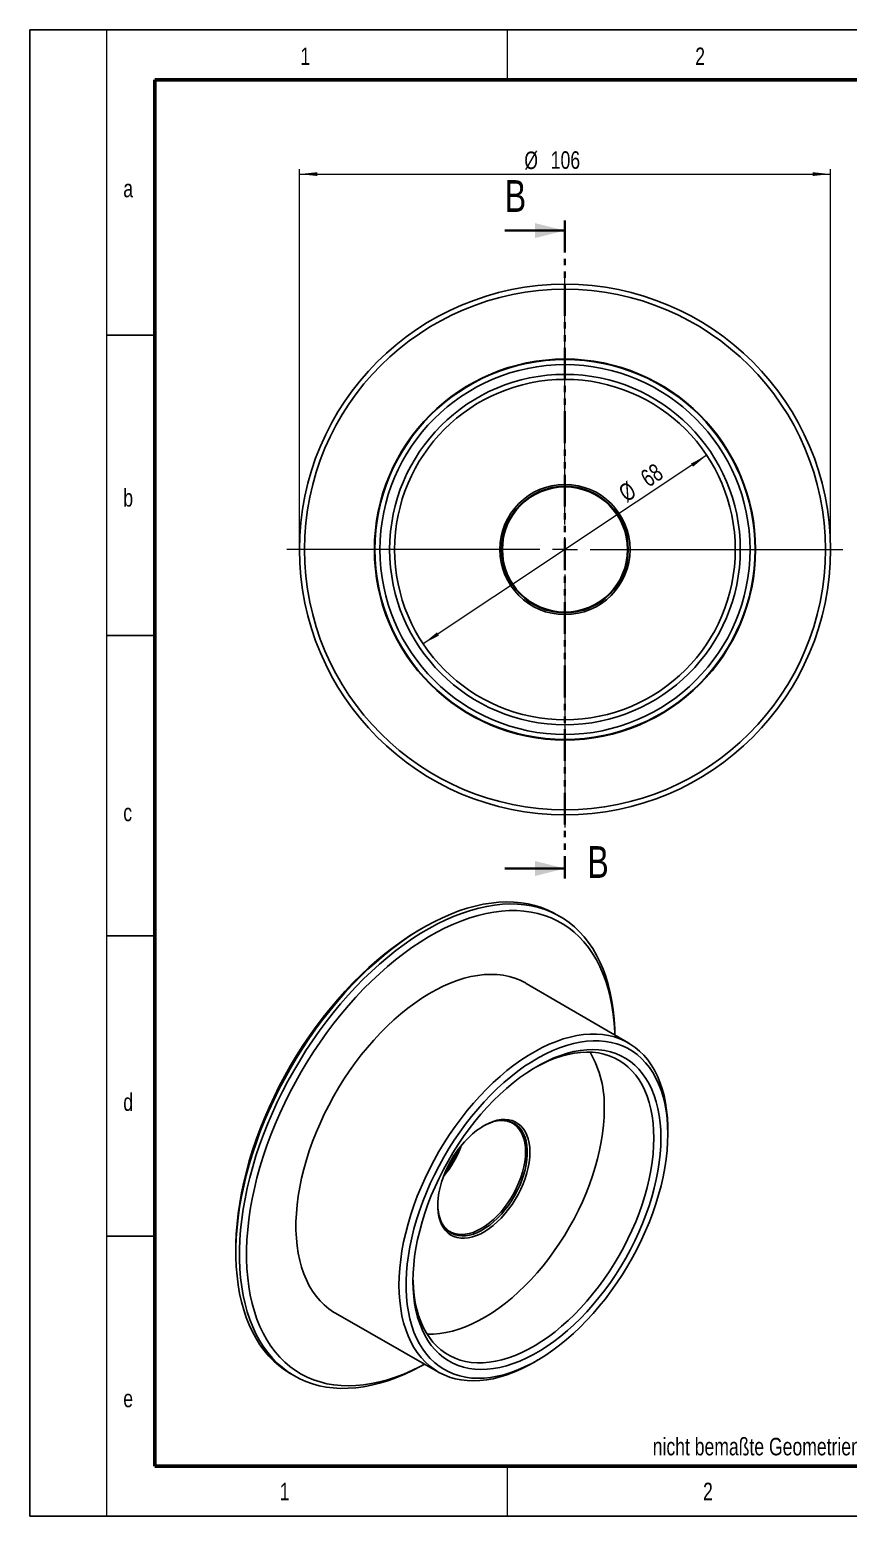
# Model space of a CAD drawing. Header units: millimetres. Extents: x 0 to 420, y 0 to 297.
# Drawn here: x 0 to 163.4, y 0 to 297 of the extents above; entities that cross this region are included whole.
import ezdxf

# ---------------------------------------------------------------- set-up
doc = ezdxf.new("R2010")
doc.units = ezdxf.units.MM
doc.linetypes.add('PHANTOM', pattern=[12.7, 6.35, -1.27, 1.27, -1.27, 1.27, -1.27])
doc.styles.add('SLDTEXTSTYLE2', font='TXT', dxfattribs={"width": 0.75})
doc.dimstyles.new('SLDDIMSTYLE0', dxfattribs={"dimtxt": 3.5, "dimasz": 3.556, "dimexe": 0, "dimexo": 0.0625, "dimgap": 0.875, "dimtad": 1, "dimrnd": 1e-09, "dimzin": 12, "dimdsep": 46, "dimtxsty": 'SLDTEXTSTYLE2', "dimsah": 1, "dimcen": 0, "dimadec": 0, "dimazin": 3, "dimtfac": 1, "dimtdec": 3, "dimtmove": 0, "dimatfit": 3, "dimfxl": 1, "dimfrac": 2, "dimtolj": 1, "dimtzin": 12, "dimarcsym": 0})
doc.dimstyles.new('SLDDIMSTYLE1', dxfattribs={"dimtxt": 3.5, "dimasz": 3.556, "dimexe": 0, "dimexo": 0.0625, "dimgap": 0.875, "dimtad": 1, "dimrnd": 1e-09, "dimzin": 12, "dimdsep": 46, "dimtxsty": 'SLDTEXTSTYLE2', "dimsah": 1, "dimcen": 0.09, "dimadec": 0, "dimazin": 3, "dimtfac": 1, "dimtdec": 3, "dimtofl": 0, "dimtmove": 0, "dimatfit": 3, "dimfxl": 1, "dimfrac": 2, "dimtolj": 1, "dimtzin": 12, "dimarcsym": 0})

# ---------------------------------------------------------------- blocks, each defined once
blk = doc.blocks.new('_D')
at = {"color": 7, "linetype": 'Continuous', "lineweight": 0}
blk.add_line((135.17, 211.97), (78.54, 174.32), dxfattribs=at)
at = {"color": 7, "linetype": 'Continuous', "lineweight": 18}
for points in [[(135.17, 211.97), (132, 210.32), (132.42, 209.69)], [(78.54, 174.32), (81.71, 175.97), (81.29, 176.61)]]:
    blk.add_solid(points, dxfattribs=at)
at = {"color": 7, "linetype": 'Continuous', "lineweight": 18, "char_height": 3.5, "attachment_point": 1, "rotation": 33.6196, "style": 'SLDTEXTSTYLE2'}
for s, insert in [('68', (121.58, 208.39)), ('%%c', (117.21, 205.42))]:
    blk.add_mtext(s, dxfattribs=dict(at, insert=insert))
blk = doc.blocks.new('_D_1')
at = {"color": 7, "linetype": 'Continuous', "lineweight": 0}
for p, q in [((53.86, 194.15), (53.86, 269.15)), ((53.86, 268.15), (159.86, 268.15)), ((159.86, 194.15), (159.86, 269.15))]:
    blk.add_line(p, q, dxfattribs=at)
at = {"color": 7, "linetype": 'Continuous', "lineweight": 18}
for points in [[(53.86, 268.15), (57.41, 267.77), (57.41, 268.53)], [(159.86, 268.15), (156.3, 268.53), (156.3, 267.77)]]:
    blk.add_solid(points, dxfattribs=at)
at = {"color": 7, "linetype": 'Continuous', "lineweight": 18, "char_height": 3.5, "attachment_point": 1, "style": 'SLDTEXTSTYLE2'}
for s, insert in [('%%c', (98.74, 272.66)), ('106', (104.02, 272.71))]:
    blk.add_mtext(s, dxfattribs=dict(at, insert=insert))
blk = doc.blocks.new('SW_CENTERMARKSYMBOL_0')
at = {"color": 0, "linetype": 'Continuous', "lineweight": 18}
for p, q in [((0, 5), (0, 55.5)), ((-5, 0), (-55.5, 0)), ((0, 0), (-2.5, 0)), ((0, 0), (0, 2.5)), ((0, 0), (0, -2.5)), ((0, 0), (2.5, 0)), ((5, 0), (55.5, 0)), ((0, -5), (0, -55.5))]:
    blk.add_line(p, q, dxfattribs=at)

msp = doc.modelspace()

# ---------------------------------------------------------------- linework, layer by layer
at = {"color": 7, "linetype": 'Continuous', "lineweight": 25}
for p, q in [((0.00398, 0.02368), (0.00398, 296.99171)), ((0.00398, 296.99171), (419.97522, 296.99171)), ((15.33844, 235.99171), (25.00398, 235.99171)), ((15.33844, 175.99171), (25.00398, 175.99171)), ((105.83745, 119.85836), (105.13034, 120.26656)), ((15.33844, 115.99171), (25.00398, 115.99171)), ((78.62641, 117.63912), (77.91942, 117.23085)), ((119.57244, 94.54999), (99.11707, 106.47551)), ((96.40281, 78.54076), (96.27015, 78.61415)), ((127.38105, 76.17074), (127.38598, 76.98421)), ((83.90382, 56.88953), (84.05406, 56.80688)), ((15.33844, 55.99171), (25.00398, 55.99171)), ((41.15584, 53.54756), (41.15584, 52.73115)), ((61.07028, 40.56939), (81.62687, 28.81921)), ((100.74586, 30.83717), (101.44784, 31.24824)), ((52.13465, 28.46538), (52.84176, 28.05718)), ((0.00398, 0.02368), (419.97522, 0.02368))]:
    msp.add_line(p, q, dxfattribs=at)
at = {"color": 7, "linetype": 'Continuous', "lineweight": 18}
for p, q in [((15.33844, 296.99171), (15.33844, 0.02368)), ((95.30026, 296.99171), (95.30026, 286.99171)), ((95.30026, 10.02368), (95.30026, 0.02368))]:
    msp.add_line(p, q, dxfattribs=at)
at = {"color": 7, "linetype": 'Continuous', "lineweight": 50}
for p, q in [((25.00398, 10.02368), (25.00398, 286.99171)), ((25.00398, 286.99171), (409.97522, 286.99171)), ((25.00398, 10.02368), (409.97522, 10.02368))]:
    msp.add_line(p, q, dxfattribs=at)
at = {"color": 7, "linetype": 'PHANTOM', "lineweight": 35}
msp.add_line((106.85511, 258.86626), (106.85511, 127.42626), dxfattribs=at)
at = {"color": 7, "linetype": 'Continuous', "lineweight": 35}
for p, q in [((94.85511, 256.86626), (106.85511, 256.86626)), ((94.85511, 129.42626), (106.85511, 129.42626))]:
    msp.add_line(p, q, dxfattribs=at)
at = {"color": 7, "linetype": 'Continuous', "lineweight": 25, "flags": 128}
for points in [[(105.13034, 120.26656), (104.68599, 120.51462), (103.46007, 121.11625), (102.18486, 121.62506), (100.86289, 122.04005), (99.49679, 122.36038), (98.08926, 122.58543), (96.6431, 122.71473), (95.16118, 122.74805), (93.64644, 122.68531), (92.1019, 122.52663), (90.53062, 122.27234), (88.93571, 121.92293), (87.32034, 121.4791), (85.68773, 120.94174), (84.04111, 120.3119), (82.38375, 119.59084), (80.71894, 118.77999), (79.04999, 117.88096), (77.38022, 116.89554), (75.71292, 115.82568), (74.05143, 114.6735), (72.39903, 113.4413), (70.75901, 112.13151), (69.13461, 110.74675), (67.52908, 109.28975), (65.94559, 107.76342), (64.38729, 106.17078), (62.85727, 104.51499), (61.35857, 102.79935), (59.89417, 101.02725), (58.46697, 99.20222), (57.07981, 97.32788), (55.73543, 95.40795), (54.43652, 93.44625), (53.18565, 91.44666), (51.9853, 89.41316), (50.83785, 87.34979), (49.74559, 85.26064), (48.71068, 83.14985), (47.73518, 81.02163), (46.82102, 78.88019), (45.97002, 76.7298), (45.18387, 74.5747), (44.46413, 72.4192), (43.81223, 70.26755), (43.22946, 68.12405), (42.71697, 65.99294), (42.2758, 63.87845), (41.90681, 61.78478), (41.61073, 59.7161), (41.38816, 57.6765), (41.23953, 55.67003), (41.16514, 53.70068), (41.16514, 51.77237), (41.23953, 49.88891), (41.38816, 48.05404), (41.61073, 46.27142), (41.90681, 44.54457), (42.2758, 42.87694), (42.71697, 41.27182), (43.22946, 39.73241), (43.81223, 38.26176), (44.46413, 36.86279), (45.18387, 35.53828), (45.97002, 34.29086), (46.82102, 33.123), (47.73518, 32.03703), (48.71068, 31.0351), (49.74559, 30.11919), (50.83785, 29.29114), (51.9853, 28.55258), (52.13465, 28.46538)], [(78.85381, 30.4043), (78.08732, 29.98234), (76.42003, 29.12719), (74.75854, 28.36105), (73.10614, 27.68543), (71.46611, 27.10168), (69.84172, 26.61097), (68.23619, 26.21425), (66.6527, 25.91232), (65.09439, 25.70579), (63.56438, 25.59505), (62.06568, 25.58034), (60.60128, 25.66167), (59.17408, 25.83889), (57.78691, 26.11164), (56.44254, 26.47939), (55.14363, 26.94141), (53.89276, 27.49677), (52.69241, 28.14437), (51.54496, 28.88293), (50.4527, 29.71099), (49.41779, 30.62689), (48.44229, 31.62882), (47.52813, 32.7148), (46.67713, 33.88265), (45.89098, 35.13007), (45.17124, 36.45458), (44.51933, 37.85355), (43.93656, 39.3242), (43.42408, 40.86362), (42.98291, 42.46873), (42.61391, 44.13637), (42.31784, 45.86322), (42.09526, 47.64584), (41.94664, 49.4807), (41.87225, 51.36416), (41.87225, 53.29248), (41.94664, 55.26183), (42.09526, 57.26829), (42.31784, 59.30789), (42.61391, 61.37658), (42.98291, 63.47025), (43.42408, 65.58473), (43.93656, 67.71585), (44.51933, 69.85935), (45.17124, 72.01099), (45.89098, 74.1665), (46.67713, 76.32159), (47.52813, 78.47199), (48.44229, 80.61343), (49.41779, 82.74165), (50.4527, 84.85243), (51.54496, 86.94158), (52.69241, 89.00496), (53.89276, 91.03846), (55.14363, 93.03805), (56.44254, 94.99975), (57.78691, 96.91968), (59.17408, 98.79402), (60.60128, 100.61905), (62.06568, 102.39114), (63.56438, 104.10679), (65.09439, 105.76257), (66.6527, 107.35521), (68.23619, 108.88155), (69.84172, 110.33854), (71.46611, 111.72331), (73.10614, 113.03309), (74.75854, 114.2653), (76.42003, 115.41747), (78.08732, 116.48733), (79.7571, 117.47276), (81.42605, 118.37179), (83.09086, 119.18264), (84.74822, 119.9037), (86.39484, 120.53353), (88.02745, 121.0709), (89.64281, 121.51473), (91.23772, 121.86414), (92.80901, 122.11843), (94.35355, 122.2771), (95.86829, 122.33985), (97.3502, 122.30653), (98.79636, 122.17722), (100.20389, 121.95218), (101.57, 121.63185), (102.89197, 121.21686), (104.16718, 120.70805), (105.39309, 120.10642), (106.56728, 119.41316), (107.68742, 118.62966), (108.75126, 117.75746), (109.75672, 116.79831), (110.70178, 115.7541), (111.58458, 114.6269), (112.40336, 113.41896), (113.15649, 112.13268), (113.84249, 110.7706), (114.45998, 109.33543), (115.00774, 107.83003), (115.48469, 106.25737), (115.88987, 104.62059), (116.22249, 102.92293), (116.48188, 101.16776), (116.66753, 99.35857), (116.77906, 97.49894), (116.81304, 96.15873)], [(116.79616, 96.16857), (116.77871, 96.67315), (116.6661, 98.52289), (116.47869, 100.32161), (116.21685, 102.06564), (115.88112, 103.75141), (115.47218, 105.37548), (114.99086, 106.93453), (114.43816, 108.42537), (113.8152, 109.84497), (113.12325, 111.19042), (112.36373, 112.45897), (111.53818, 113.64803), (110.6483, 114.75517), (109.69591, 115.77813), (108.68294, 116.71482), (107.61147, 117.56333), (106.48368, 118.32192), (105.30189, 118.98904), (104.0685, 119.56333), (102.78604, 120.04362), (101.45712, 120.42892), (100.08446, 120.71845), (98.67087, 120.91162), (97.21922, 121.00803), (95.7325, 121.00748), (94.21373, 120.90998), (92.66601, 120.71573), (91.09252, 120.42512), (89.49646, 120.03874), (87.8811, 119.55739), (86.24973, 118.98205), (84.60569, 118.31389), (82.95233, 117.55428), (81.29304, 116.70477), (79.6312, 115.7671), (77.97021, 114.74318), (76.31346, 113.63511), (74.66434, 112.44514), (73.02622, 111.17571), (71.40244, 109.82941), (69.79631, 108.409), (68.21113, 106.91737), (66.65013, 105.35757), (65.1165, 103.73278), (63.61337, 102.04634), (62.14381, 100.30168), (60.71082, 98.50236), (59.31734, 96.65207), (57.96621, 94.75458), (56.66018, 92.81377), (55.40193, 90.83361), (54.19403, 88.81813), (53.03895, 86.77147), (51.93904, 84.69779), (50.89656, 82.60133), (49.91362, 80.48638), (48.99225, 78.35727), (48.13432, 76.21832), (47.34158, 74.07393), (46.61566, 71.92847), (45.95804, 69.78632), (45.37005, 67.65185), (44.85291, 65.52944), (44.40767, 63.42341), (44.03524, 61.33806), (43.73638, 59.27767), (43.51169, 57.24643), (43.36165, 55.24849), (43.28655, 53.28795), (43.28655, 51.3688), (43.36165, 49.49496), (43.51169, 47.67026), (43.73638, 45.89844), (44.03524, 44.1831), (44.40767, 42.52776), (44.85291, 40.93579), (45.37005, 39.41045), (45.95804, 37.95486), (46.61566, 36.57198), (47.34158, 35.26465), (48.13432, 34.03553), (48.99225, 32.88714), (49.91362, 31.82182), (50.89656, 30.84174), (51.93904, 29.94891), (53.03895, 29.14516), (54.19403, 28.43212), (55.40193, 27.81126), (56.66018, 27.28384), (57.96621, 26.85093), (59.31734, 26.51343), (60.71082, 26.27202), (62.14381, 26.12719), (63.61337, 26.07925), (65.1165, 26.12828), (66.65013, 26.27419), (68.21113, 26.51669), (69.79631, 26.85527), (71.40244, 27.28924), (73.02622, 27.81772), (74.66434, 28.43963), (76.31346, 29.1537), (77.97021, 29.95846), (78.83685, 30.41399)], [(41.15584, 53.54756), (41.16523, 54.51256), (41.24033, 56.47311), (41.39037, 58.47104), (41.61506, 60.50228), (41.91392, 62.56267), (42.28635, 64.64802), (42.73159, 66.75405), (43.24873, 68.87646), (43.83672, 71.01093), (44.49434, 73.15308), (45.22026, 75.29854), (46.013, 77.44294), (46.87093, 79.58188), (47.7923, 81.711), (48.77524, 83.82594), (49.81772, 85.9224), (50.91763, 87.99608), (52.07271, 90.04275), (53.28061, 92.05822), (54.53886, 94.03839), (55.84489, 95.9792), (57.19602, 97.87669), (58.5895, 99.72698), (60.02249, 101.52629), (61.49205, 103.27095), (62.99518, 104.9574), (64.52881, 106.58218), (66.08981, 108.14198), (67.67499, 109.63361), (69.28112, 111.05402), (70.9049, 112.40032), (72.54302, 113.66975), (74.19214, 114.85972), (75.84889, 115.9678), (77.50988, 116.99171), (77.91942, 117.23085)], [(99.11707, 106.47551), (98.94573, 106.57362), (97.90874, 107.09592), (96.82196, 107.52473), (95.68843, 107.85883), (94.5113, 108.09732), (93.29385, 108.23951), (92.03949, 108.28501), (90.75169, 108.2337), (89.43406, 108.08572), (88.09027, 107.84148), (86.72406, 107.50166), (85.33923, 107.06721), (83.93966, 106.53935), (82.52923, 105.91953), (81.11189, 105.20949), (79.69157, 104.41121), (78.27225, 103.52692), (76.85787, 102.55907), (75.45238, 101.51037), (74.05969, 100.38373), (72.6837, 99.18231), (71.32822, 97.90944), (69.99704, 96.56867), (68.69388, 95.16375), (67.42235, 93.69859), (66.18602, 92.17726), (64.98831, 90.60402), (63.83258, 88.98324), (62.72204, 87.31945), (61.65978, 85.61727), (60.64877, 83.88147), (59.69183, 82.11686), (58.79162, 80.32838), (57.95065, 78.521), (57.17127, 76.69977), (56.45564, 74.86976), (55.80577, 73.03606), (55.22346, 71.2038), (54.71034, 69.37808), (54.26784, 67.56398), (53.89718, 65.76657), (53.59941, 63.99085), (53.37536, 62.24177), (53.22564, 60.5242), (53.15067, 58.84294), (53.15067, 57.20268), (53.22564, 55.60797), (53.37536, 54.06327), (53.59941, 52.57288), (53.89718, 51.14096), (54.26784, 49.77149), (54.71034, 48.4683), (55.22346, 47.23501), (55.80577, 46.07507), (56.45564, 44.9917), (57.17127, 43.98793), (57.95065, 43.06655), (58.79162, 42.23014), (59.69183, 41.48101), (60.64877, 40.82127), (61.07028, 40.56939)], [(73.71898, 46.2208), (73.75638, 47.87772), (73.86846, 49.5732), (74.05491, 51.30252), (74.31522, 53.06084), (74.64866, 54.84328), (75.0543, 56.64485), (75.53101, 58.46056), (76.07746, 60.28532), (76.69212, 62.11406), (77.37329, 63.94167), (78.11907, 65.76307), (78.92737, 67.57318), (79.79594, 69.36695), (80.72237, 71.13939), (81.70407, 72.88555), (82.7383, 74.60056), (83.82219, 76.27965), (84.95271, 77.91814), (86.12671, 79.51146), (87.34091, 81.05516), (88.59194, 82.54495), (89.87631, 83.97668), (91.19044, 85.34635), (92.53066, 86.65014), (93.89323, 87.88443), (95.27437, 89.04577), (96.67023, 90.13092), (98.0769, 91.13686), (99.49047, 92.06079), (100.90701, 92.90013), (102.32256, 93.65255), (103.73317, 94.31594), (105.13492, 94.88845), (106.5239, 95.3685), (107.89624, 95.75473), (109.24811, 96.04609), (110.57574, 96.24174), (111.87544, 96.34116), (113.14358, 96.34405), (114.37663, 96.25042), (115.57115, 96.06053), (116.72381, 95.7749), (117.8314, 95.39432), (118.89083, 94.91987), (119.89915, 94.35286), (120.85354, 93.69487), (121.75136, 92.94774), (122.59009, 92.11355), (123.3674, 91.19463), (124.08112, 90.19353), (124.72926, 89.11304), (125.31002, 87.95618), (125.82178, 86.72618), (126.2631, 85.42645), (126.63277, 84.06063), (126.92975, 82.63252), (127.15321, 81.14609), (127.30253, 79.6055), (127.3773, 78.01504), (127.38598, 76.98421)], [(127.38169, 76.38322), (127.34403, 77.98061), (127.23117, 79.52991), (127.04342, 81.02666), (126.78133, 82.46655), (126.44566, 83.84541), (126.03737, 85.15928), (125.55764, 86.40437), (125.00786, 87.57709), (124.3896, 88.67405), (123.70465, 89.69209), (122.95499, 90.62829), (122.14278, 91.47993), (121.27036, 92.24457), (120.34024, 92.91999), (119.35511, 93.50426), (118.3178, 93.99568), (117.23131, 94.39284), (116.09878, 94.6946), (114.92345, 94.90008), (113.70874, 95.00869), (112.45813, 95.02013), (111.17523, 94.93435), (109.86374, 94.7516), (108.52745, 94.47241), (107.1702, 94.09759), (105.79591, 93.62821), (104.40855, 93.06564), (103.0121, 92.41148), (101.61061, 91.66763), (100.2081, 90.83624), (98.80862, 89.91969), (97.41621, 88.92064), (96.03489, 87.84196), (94.66863, 86.68676), (93.32137, 85.45837), (91.99701, 84.16034), (90.69935, 82.79641), (89.43214, 81.3705), (88.19903, 79.88674), (87.00358, 78.3494), (85.84923, 76.76291), (84.73932, 75.13185), (83.67704, 73.46091), (82.66546, 71.75492), (81.70748, 70.0188), (80.80589, 68.25755), (79.96327, 66.47625), (79.18205, 64.68003), (78.46449, 62.87408), (77.81265, 61.0636), (77.22842, 59.25381), (76.71347, 57.44994), (76.2693, 55.65717), (75.89719, 53.88068), (75.5982, 52.12559), (75.3732, 50.39697), (75.22284, 48.69979), (75.14755, 47.03895), (75.14755, 45.41924), (75.22284, 43.84533), (75.3732, 42.32175), (75.5982, 40.8529), (75.89719, 39.44302), (76.2693, 38.09617), (76.71347, 36.81623), (77.22842, 35.60689), (77.81265, 34.47164), (78.46449, 33.41376), (79.18205, 32.43628), (79.96327, 31.54204), (80.80589, 30.73361), (81.70748, 30.01332), (82.66546, 29.38325), (83.67704, 28.84521), (84.73932, 28.40076), (85.84923, 28.05117), (87.00358, 27.79746), (88.19903, 27.64036), (89.43214, 27.58031), (90.69935, 27.6175), (91.99701, 27.75181), (93.32137, 27.98286), (94.66863, 28.30999), (96.03489, 28.73224), (97.41621, 29.2484), (98.80862, 29.85698), (100.2081, 30.55624), (101.61061, 31.34414), (103.0121, 32.21843), (104.40855, 33.17658), (105.79591, 34.21582), (107.1702, 35.33316), (108.52745, 36.52538), (109.86374, 37.78905), (111.17523, 39.12051), (112.45813, 40.51593), (113.70874, 41.97129), (114.92345, 43.48239), (116.09878, 45.04487), (117.23131, 46.65422), (118.3178, 48.30582), (119.35511, 49.99489), (120.34024, 51.71656), (121.27036, 53.46588), (122.14278, 55.23779), (122.95499, 57.0272), (123.70465, 58.82893), (124.3896, 60.6378), (125.00786, 62.44858), (125.55764, 64.25607), (126.03737, 66.05504), (126.44566, 67.84031), (126.78133, 69.60674), (127.04342, 71.34922), (127.23117, 73.06274), (127.34403, 74.74235), (127.38169, 76.38322)], [(126.00865, 75.59058), (125.97107, 73.99454), (125.85844, 72.35995), (125.67111, 70.69179), (125.40964, 68.99511), (125.07483, 67.27507), (124.6677, 65.5369), (124.18947, 63.78587), (123.64161, 62.02731), (123.02578, 60.26654), (122.34384, 58.50892), (121.59788, 56.75979), (120.79015, 55.02446), (119.9231, 53.3082), (118.99938, 51.61622), (118.02178, 49.95366), (116.99328, 48.32556), (115.91699, 46.73689), (114.79619, 45.19245), (113.63428, 43.69693), (112.4348, 42.25489), (111.20137, 40.8707), (109.93775, 39.54856), (108.64778, 38.29249), (107.33537, 37.10631), (106.00451, 35.99361), (104.65924, 34.95777), (103.30365, 34.00195), (101.94185, 33.12904), (100.57798, 32.34169), (99.21618, 31.6423), (97.86059, 31.03299), (96.51532, 30.51561), (95.18446, 30.09173), (93.87205, 29.76264), (92.58208, 29.52934), (91.31846, 29.39254), (90.08503, 29.35265), (88.88555, 29.40979), (87.72364, 29.56379), (86.60284, 29.81419), (85.52656, 30.16021), (84.49805, 30.60082), (83.52045, 31.13467), (82.59673, 31.76014), (81.72968, 32.47534), (80.92195, 33.27808), (80.17599, 34.16594), (79.49405, 35.13621), (78.87822, 36.18595), (78.33036, 37.31197), (77.85213, 38.51085), (77.445, 39.77896), (77.11019, 41.11243), (76.84872, 42.50722), (76.66139, 43.95909), (76.54876, 45.46364), (76.51118, 47.0163), (76.54876, 48.61234), (76.66139, 50.24693), (76.84872, 51.91509), (77.11019, 53.61177), (77.445, 55.33181), (77.85213, 57.06998), (78.33036, 58.82101), (78.87822, 60.57957), (79.49405, 62.34034), (80.17599, 64.09796), (80.92195, 65.84709), (81.72968, 67.58242), (82.59673, 69.29868), (83.52045, 70.99066), (84.49805, 72.65322), (85.52656, 74.28132), (86.60284, 75.86999), (87.72364, 77.41443), (88.88555, 78.90995), (90.08503, 80.35199), (91.31846, 81.73618), (92.58208, 83.05832), (93.87205, 84.31439), (95.18446, 85.50057), (96.51532, 86.61328), (97.86059, 87.64911), (99.21618, 88.60493), (100.57798, 89.47784), (101.94185, 90.26519), (103.30365, 90.96458), (104.65924, 91.57389), (106.00451, 92.09127), (107.33537, 92.51515), (108.64778, 92.84424), (109.93775, 93.07754), (111.20137, 93.21434), (112.4348, 93.25423), (113.63428, 93.19709), (114.79619, 93.04309), (115.91699, 92.79269), (116.99328, 92.44667), (118.02178, 92.00606), (118.99938, 91.47221), (119.9231, 90.84674), (120.79015, 90.13154), (121.59788, 89.3288), (122.34384, 88.44094), (123.02578, 87.47067), (123.64161, 86.42093), (124.18947, 85.29491), (124.6677, 84.09603), (125.07483, 82.82793), (125.40964, 81.49445), (125.67111, 80.09966), (125.85844, 78.64779), (125.97107, 77.14324), (126.00865, 75.59058)], [(124.59444, 75.59058), (124.55728, 77.11202), (124.44593, 78.58586), (124.26073, 80.00754), (124.00224, 81.37267), (123.67128, 82.67702), (123.26885, 83.91658), (122.79622, 85.0875), (122.25483, 86.18616), (121.64636, 87.20918), (120.97269, 88.15339), (120.2359, 89.01586), (119.43828, 89.79394), (118.58228, 90.48522), (117.67055, 91.08756), (116.70592, 91.59911), (115.69135, 92.01827), (114.63, 92.34376), (113.52513, 92.57456), (112.38016, 92.70997), (111.19864, 92.74956), (109.98421, 92.69322), (108.74063, 92.54112), (107.47174, 92.29372), (106.18146, 91.9518), (104.87379, 91.5164), (103.55276, 90.98888), (102.22246, 90.37087), (100.89984, 89.67147)], [(79.3408, 36.39897), (79.41238, 36.39639), (80.61082, 36.40477), (81.8403, 36.50903), (83.09702, 36.70886), (84.3771, 37.00363), (85.67657, 37.39244), (86.99143, 37.87408), (88.31761, 38.44707), (89.65101, 39.10963), (90.9875, 39.85972), (92.32296, 40.69501), (93.65327, 41.61293), (94.97429, 42.61064), (96.28197, 43.68505), (97.57224, 44.83285), (98.84113, 46.05048), (100.08471, 47.33419), (101.29914, 48.67999), (102.48067, 50.08375), (103.62563, 51.5411), (104.7305, 53.04756), (105.79186, 54.59847), (106.80642, 56.18902), (107.77106, 57.81431), (108.68279, 59.46931), (109.53878, 61.1489), (110.33641, 62.8479), (111.07319, 64.56105), (111.74686, 66.28306), (112.35533, 68.0086), (112.89672, 69.73234), (113.36936, 71.44896), (113.77178, 73.15314), (114.10275, 74.83962), (114.36123, 76.50319), (114.54644, 78.1387), (114.65779, 79.7411), (114.69494, 81.30544)], [(90.52598, 77.967), (91.01356, 78.22538), (91.82231, 78.5855), (92.61931, 78.85434), (93.39794, 79.02969), (94.15175, 79.11008), (94.87451, 79.09486), (95.56021, 78.98415), (96.20319, 78.77886), (96.7981, 78.48069), (97.34002, 78.09213), (97.82447, 77.61638), (98.24742, 77.05739), (98.60537, 76.4198), (98.89536, 75.70887), (99.11498, 74.93052), (99.26241, 74.09117), (99.33643, 73.1978), (99.33643, 72.2578), (99.26241, 71.27897), (99.11498, 70.26941), (98.89536, 69.23748), (98.60537, 68.19175), (98.24742, 67.14087), (97.82447, 66.09355), (97.34002, 65.05847), (96.7981, 64.04421), (96.20319, 63.05918), (95.56021, 62.11153), (94.87451, 61.20912), (94.15175, 60.35942), (93.39794, 59.56948), (92.61931, 58.84584), (91.82231, 58.19449), (91.01356, 57.62085), (90.19976, 57.12965), (89.38764, 56.72497), (88.58393, 56.41016), (87.7953, 56.18783), (87.02828, 56.05983), (86.28923, 56.02721), (85.58427, 56.09024), (84.91924, 56.24841), (84.29966, 56.5004), (83.73065, 56.84412), (83.21693, 57.27672), (82.76276, 57.79463), (82.37191, 58.39354), (82.0476, 59.0685), (81.79253, 59.81391), (81.60882, 60.6236), (81.49797, 61.49086), (81.46179, 62.26566)], [(99.8457, 72.73315), (99.80762, 71.74589), (99.69368, 70.72284), (99.50482, 69.67247), (99.24262, 68.60349), (98.90925, 67.52476), (98.50747, 66.44521), (98.0406, 65.37379), (97.51252, 64.31939), (96.92761, 63.29073), (96.2907, 62.29634), (95.60708, 61.34446), (94.88241, 60.44298), (94.1227, 59.59936), (93.33424, 58.82061), (92.52356, 58.11316), (91.69739, 57.48289), (90.86256, 56.93502), (90.026, 56.47408), (89.19464, 56.10389), (88.37537, 55.82753), (87.57497, 55.64728), (86.80008, 55.56464), (86.05712, 55.58029), (85.35224, 55.6941), (84.6913, 55.90513), (84.07975, 56.21162), (83.52267, 56.61105), (83.02469, 57.1001), (82.58991, 57.67472), (82.22195, 58.33014), (81.92386, 59.06094), (81.6981, 59.86105), (81.54654, 60.72386), (81.47045, 61.64221), (81.47045, 62.60849), (81.54654, 63.61469), (81.6981, 64.65247), (81.92386, 65.71325), (82.22195, 66.78822), (82.58991, 67.86848), (83.02469, 68.94507), (83.52267, 70.00909), (84.07975, 71.0517), (84.6913, 72.06428), (85.35224, 73.03842), (86.05712, 73.96606), (86.80008, 74.83951), (87.57497, 75.65154), (88.37537, 76.39541), (89.19464, 77.06496), (90.026, 77.65465), (90.86256, 78.15958), (91.69739, 78.57557), (92.52356, 78.89918), (93.33424, 79.12772), (94.1227, 79.2593), (94.88241, 79.29284), (95.60708, 79.22804), (96.2907, 79.06545), (96.92761, 78.80642), (97.51252, 78.45309), (98.0406, 78.00839), (98.50747, 77.47601), (98.90925, 76.86035), (99.24262, 76.16652), (99.50482, 75.40027), (99.69368, 74.56794), (99.80762, 73.67644), (99.8457, 72.73315)], [(76.51374, 47.42894), (76.52047, 47.06633), (76.59475, 45.56811), (76.74309, 44.11979), (76.96502, 42.72585), (77.25986, 41.39059), (77.62669, 40.11814), (78.06439, 38.91244), (78.5716, 37.77721), (79.14675, 36.71596), (79.78807, 35.73196), (80.49357, 34.82827), (81.26107, 34.00768), (82.0882, 33.27272), (82.97241, 32.62565), (83.91095, 32.0685), (84.90093, 31.60296), (85.9393, 31.2305), (87.02283, 30.95224), (88.14818, 30.76907), (89.31187, 30.68153), (90.51031, 30.68991), (91.73979, 30.79417), (92.99651, 30.994), (94.27659, 31.28877), (95.57607, 31.67758), (96.89093, 32.15923), (98.2171, 32.73221), (99.5505, 33.39477), (100.887, 34.14486), (102.22246, 34.98016), (103.55276, 35.89808), (104.87379, 36.89578), (106.18146, 37.9702), (107.47174, 39.11799), (108.74063, 40.33563), (109.98421, 41.61933), (111.19864, 42.96514), (112.38016, 44.36889), (113.52513, 45.82625), (114.63, 47.33271), (115.69135, 48.88361), (116.70592, 50.47416), (117.67055, 52.09945), (118.58228, 53.75445), (119.43828, 55.43405), (120.2359, 57.13304), (120.97269, 58.84619), (121.64636, 60.5682), (122.25483, 62.29374), (122.79622, 64.01749), (123.26885, 65.7341), (123.67128, 67.43828), (124.00224, 69.12476), (124.26073, 70.78833), (124.44593, 72.42384), (124.55728, 74.02624), (124.59444, 75.59058)], [(100.74586, 30.83717), (99.49047, 30.13594), (98.0769, 29.42779), (96.67023, 28.80962), (95.27437, 28.28316), (93.89323, 27.84987), (92.53066, 27.51096), (91.19044, 27.26737), (89.87631, 27.11978), (88.59194, 27.06861), (87.34091, 27.11399), (86.12671, 27.2558), (84.95271, 27.49365), (83.82219, 27.82687), (82.7383, 28.25453), (81.70407, 28.77544), (80.72237, 29.38815), (79.79594, 30.09096), (78.92737, 30.88189), (78.11907, 31.75876), (77.37329, 32.7191), (76.69212, 33.76026), (76.07746, 34.87932), (75.53101, 36.07317), (75.0543, 37.33847), (74.64866, 38.67171), (74.31522, 40.06917), (74.05491, 41.52694), (73.86846, 43.04098), (73.75638, 44.60705), (73.71898, 46.2208)]]:
    msp.add_lwpolyline(points, dxfattribs=at)
at = {"color": 8, "linetype": 'Continuous', "lineweight": 25, "flags": 128}
msp.add_lwpolyline([(84.05406, 56.80688), (84.19863, 56.73469), (84.82673, 56.495), (85.50027, 56.35104), (86.21351, 56.30403), (86.96036, 56.35437), (87.73445, 56.50164), (88.52918, 56.74458), (89.33777, 57.08112), (90.15331, 57.50838), (90.96886, 58.02273), (91.77745, 58.61977), (92.57218, 59.2944), (93.34627, 60.04088), (94.09312, 60.85283), (94.80636, 61.72333), (95.4799, 62.64495), (96.108, 63.60982), (96.68529, 64.60973), (97.20686, 65.63612), (97.66824, 66.68025), (98.06551, 67.73322), (98.39528, 68.78602), (98.65473, 69.8297), (98.84165, 70.85533), (98.95444, 71.85417), (98.99215, 72.8177), (98.95444, 73.73769), (98.84165, 74.6063), (98.65473, 75.41612), (98.39528, 76.16024), (98.06551, 76.83231), (97.66824, 77.42659), (97.20686, 77.93802), (96.68529, 78.36223), (96.40281, 78.54076)], dxfattribs=at)
at = {"color": 7, "linetype": 'Continuous', "lineweight": 25}
for radius in [53, 52, 38.05, 37.94877, 36.94177, 35, 34, 13, 12.64645, 12.5]:
    msp.add_circle((106.85511, 193.14626), radius, dxfattribs=at)
for centre, radius, start, end in [((93.41381, 82.10578), 21.29618, 357.8462213, 29.9543609), ((65.77894, 81.78617), 21.61642, 322.1329763, 337.8724002), ((65.10712, 82.174), 22.30718, 323.1782103, 336.8271662)]:
    msp.add_arc(centre, radius, start, end, dxfattribs=at)
at = {"color": 8, "linetype": 'Continuous', "lineweight": 25}
msp.add_arc((66.27082, 81.50221), 21.25307, 320.2128528, 339.7925238, dxfattribs=at)
at = {"color": 7, "linetype": 'Continuous', "lineweight": 25}
for points, knots in [([(90.25804, 77.80334), (90.3484, 77.8603), (90.56837, 77.99898), (90.78645, 78.10411), (90.91494, 78.16606)], [0, 0, 0, 0, 0.410797494, 1, 1, 1, 1]), ([(94.78438, 79.0535), (94.97915, 79.02551), (95.38145, 78.96771), (95.87737, 78.81133), (96.16319, 78.65886), (96.27545, 78.59898)], [0, 0, 0, 0, 0.363013691, 0.749815332, 1, 1, 1, 1]), ([(85.7699, 73.58013), (85.76688, 73.57222), (85.63792, 73.23425), (85.33094, 72.57137), (84.84815, 71.60167), (84.30996, 70.6536), (83.72573, 69.73831), (83.26179, 69.06571), (82.98366, 68.7152), (82.92603, 68.64258)], [0, 0, 0, 0, 0.004530081, 0.193664357, 0.382866116, 0.572104716, 0.761348767, 0.950557554, 1, 1, 1, 1]), ([(84.04353, 56.8158), (84.03195, 56.82085), (83.83589, 56.90625), (83.49795, 57.14792), (83.03642, 57.54622), (82.63239, 58.03161), (82.2834, 58.58747), (81.99357, 59.21161), (81.76408, 59.89845), (81.59624, 60.64343), (81.49364, 61.42754), (81.46259, 62.0272), (81.46116, 62.35494), (81.46093, 62.40849)], [0, 0, 0, 0, 0.006985826, 0.118219709, 0.229742144, 0.340510498, 0.450086583, 0.558497075, 0.666015793, 0.772957847, 0.879582415, 0.980326201, 1, 1, 1, 1])]:
    msp.add_open_spline(points, degree=3, knots=knots, dxfattribs=at)
at = {"color": 7, "linetype": 'Continuous', "lineweight": 35}
for points in [[(106.85511, 256.86626), (100.85511, 258.36626), (100.85511, 255.36626)], [(106.85511, 129.42626), (100.85511, 130.92626), (100.85511, 127.92626)]]:
    msp.add_solid(points, dxfattribs=at)

# ---------------------------------------------------------------- block references
at = {"color": 7, "linetype": 'Continuous', "lineweight": 0}
msp.add_blockref('SW_CENTERMARKSYMBOL_0', (106.85511, 193.14626), dxfattribs=at)

# ---------------------------------------------------------------- texts
at = {"color": 7, "linetype": 'Continuous', "lineweight": 0, "char_height": 3.5, "attachment_point": 1, "style": 'SLDTEXTSTYLE2'}
for s, insert in [('1', (54.04538, 293.43614)), ('2', (132.85921, 293.43614)), ('a', (18.67859, 267.0172)), ('b', (18.67859, 205.23126)), ('c', (18.67859, 142.37389)), ('d', (18.67859, 84.51654)), ('e', (18.67859, 25.30736)), ('nicht bemaßte Geometrien laut 3D-Modell', (124.3736, 15.69259)), ('1', (49.9256, 6.72208)), ('2', (134.42271, 6.72208))]:
    msp.add_mtext(s, dxfattribs=dict(at, insert=insert))
at = {"color": 7, "linetype": 'Continuous', "char_height": 6.35, "attachment_point": 1, "style": 'SLDTEXTSTYLE2'}
for insert in [(94.85511, 266.94794), (111.34853, 133.89644)]:
    msp.add_mtext('B', dxfattribs=dict(at, insert=insert))

# ---------------------------------------------------------------- dimensions: what is measured, and where the dimension line sits
at = {"color": 7, "linetype": 'Continuous', "lineweight": 18}
dim = msp.add_linear_dim(base=(159.85511, 268.14626), p1=(53.85511, 193.14626), p2=(159.85511, 193.14626), text='%%c<>', dimstyle='SLDDIMSTYLE1', dxfattribs=at)
dim.commit()
dim.dimension.update_dxf_attribs({"geometry": '_D_1', "text_midpoint": (105.25865, 268.14626), "dimtype": 160})
dim = msp.add_diameter_dim_2p(p1=(135.16801, 211.97124), p2=(78.54222, 174.32127), dimstyle='SLDDIMSTYLE0', dxfattribs=at)
dim.commit()
dim.dimension.update_dxf_attribs({"geometry": '_D', "text_midpoint": (124.20164, 204.67981), "dimtype": 163})

doc.saveas('drawing.dxf')
